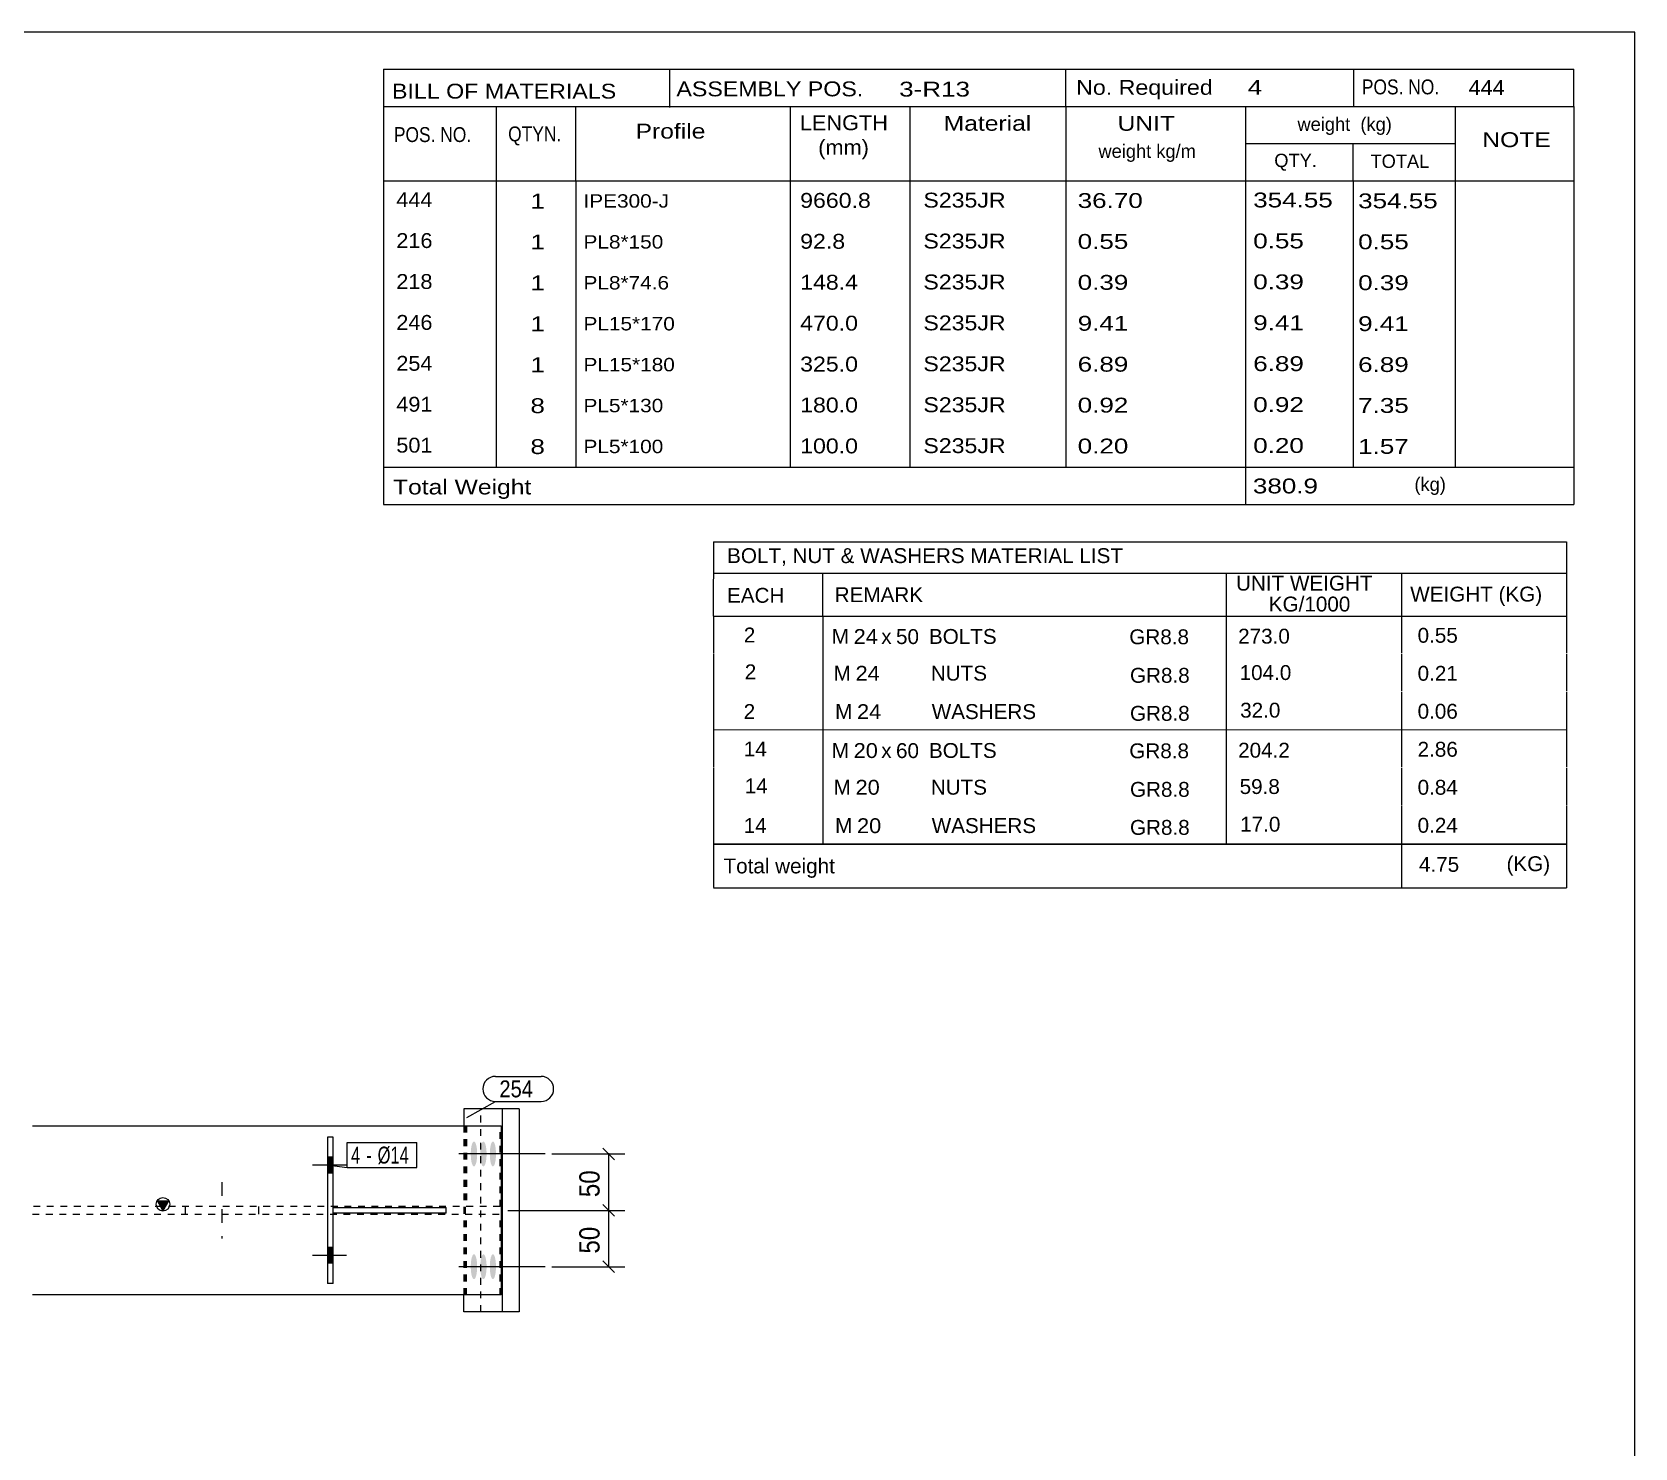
# Model space of a CAD drawing. Header units: millimetres. Extents: x 2 to 825, y 1 to 579.
# Drawn here: x 588 to 825, y 369.7 to 579 of the extents above; entities that cross this region are included whole.
import ezdxf

# ---------------------------------------------------------------- set-up
doc = ezdxf.new("R2010")
doc.units = ezdxf.units.MM
for name, pattern in [('XKITLINE00', [0]), ('XKITLINE01', [4, 1, -1, 1, -1]), ('XKITLINE02', [4, 2, -2])]:
    doc.linetypes.add(name, pattern=pattern)
for name, color, linetype, lineweight in [('Bolt', 3, 'Continuous', 0), ('BoltMark', 7, 'Continuous', 0), ('Dimensions', 7, 'Continuous', 0), ('DrawingSheet', 5, 'Continuous', 0), ('OtherObjectType', 7, 'Continuous', 0), ('Part', 2, 'Continuous', 0), ('PartMark', 7, 'Continuous', 0)]:
    doc.layers.add(name, color=color, linetype=linetype, lineweight=lineweight)
doc.styles.add('ARIAL', font='ARIAL.TTF')
doc.styles.add('ARIAL_NARROW', font='ARIALN.TTF')

# ---------------------------------------------------------------- blocks, each defined once
blk = doc.blocks.new('*A34')
at = {"layer": 'Bolt', "color": 3, "linetype": 'XKITLINE02', "lineweight": 0}
for p, q in [((616.09, 408.96), (616.09, 400.63)), ((610.67, 405.34), (610.67, 404.25)), ((621.51, 405.34), (621.51, 404.25))]:
    blk.add_line(p, q, dxfattribs=at)
blk = doc.blocks.new('*A39')
at = {"layer": 'Bolt'}
for points in [[(631.74, 412.63), (632.57, 412.63), (632.57, 410.29), (631.74, 410.29)], [(631.74, 412.63), (632.57, 412.63), (632.57, 410.29), (631.74, 410.29)], [(631.74, 399.29), (632.57, 399.29), (632.57, 396.96), (631.74, 396.96)], [(631.74, 399.29), (632.57, 399.29), (632.57, 396.96), (631.74, 396.96)]]:
    blk.add_hatch(color=3, dxfattribs=at).paths.add_polyline_path(points, flags=17)
at = {"layer": 'Bolt', "color": 3, "linetype": 'XKITLINE00', "lineweight": 0}
for p, q in [((632.57, 412.63), (631.74, 412.63)), ((632.57, 412.63), (631.74, 412.63)), ((634.51, 411.46), (629.51, 411.46)), ((634.51, 411.46), (629.51, 411.46)), ((632.57, 410.29), (631.74, 410.29)), ((632.57, 410.29), (631.74, 410.29)), ((634.51, 398.13), (629.51, 398.13)), ((634.51, 398.13), (629.51, 398.13)), ((632.57, 399.29), (631.74, 399.29)), ((632.57, 399.29), (631.74, 399.29)), ((632.57, 396.96), (631.74, 396.96)), ((632.57, 396.96), (631.74, 396.96))]:
    blk.add_line(p, q, dxfattribs=at)
blk = doc.blocks.new('*A42')
at = {"layer": 'Bolt'}
for points in [[(653.84, 413.08), (653.84, 413.04), (653.84, 412.99), (653.84, 412.95), (653.84, 412.9), (653.84, 412.86), (653.84, 412.81), (653.84, 412.77), (653.83, 412.73), (653.83, 412.68), (653.83, 412.64), (653.82, 412.59), (653.82, 412.55), (653.82, 412.51), (653.81, 412.47), (653.81, 412.43), (653.8, 412.38), (653.8, 412.34), (653.79, 412.3), (653.79, 412.26), (653.78, 412.22), (653.78, 412.18), (653.77, 412.15), (653.77, 412.11), (653.76, 412.07), (653.75, 412.03), (653.74, 412), (653.74, 411.96), (653.73, 411.93), (653.72, 411.9), (653.71, 411.86), (653.71, 411.83), (653.7, 411.8), (653.69, 411.77), (653.68, 411.74), (653.67, 411.71), (653.66, 411.68), (653.65, 411.65), (653.64, 411.63), (653.63, 411.6), (653.62, 411.58), (653.61, 411.55), (653.6, 411.53), (653.59, 411.51), (653.58, 411.49), (653.57, 411.47), (653.56, 411.45), (653.55, 411.43), (653.54, 411.42), (653.53, 411.4), (653.52, 411.39), (653.51, 411.37), (653.5, 411.36), (653.49, 411.35), (653.47, 411.34), (653.46, 411.33), (653.45, 411.32), (653.44, 411.31), (653.43, 411.31), (653.42, 411.3), (653.41, 411.3), (653.39, 411.3), (653.38, 411.29), (653.37, 411.29), (653.36, 411.29), (653.35, 411.3), (653.34, 411.3), (653.32, 411.3), (653.31, 411.31), (653.3, 411.31), (653.29, 411.32), (653.28, 411.33), (653.27, 411.34), (653.26, 411.35), (653.24, 411.36), (653.23, 411.37), (653.22, 411.39), (653.21, 411.4), (653.2, 411.42), (653.19, 411.43), (653.18, 411.45), (653.17, 411.47), (653.16, 411.49), (653.15, 411.51), (653.14, 411.53), (653.13, 411.55), (653.12, 411.58), (653.11, 411.6), (653.1, 411.63), (653.09, 411.65), (653.08, 411.68), (653.07, 411.71), (653.06, 411.74), (653.05, 411.77), (653.04, 411.8), (653.04, 411.83), (653.03, 411.86), (653.02, 411.9), (653.01, 411.93), (653, 411.96), (653, 412), (652.99, 412.03), (652.98, 412.07), (652.98, 412.11), (652.97, 412.15), (652.96, 412.18), (652.96, 412.22), (652.95, 412.26), (652.95, 412.3), (652.94, 412.34), (652.94, 412.38), (652.93, 412.43), (652.93, 412.47), (652.93, 412.51), (652.92, 412.55), (652.92, 412.59), (652.91, 412.64), (652.91, 412.68), (652.91, 412.73), (652.91, 412.77), (652.9, 412.81), (652.9, 412.86), (652.9, 412.9), (652.9, 412.95), (652.9, 412.99), (652.9, 413.04), (652.9, 413.08), (652.9, 413.13), (652.9, 413.17), (652.9, 413.22), (652.9, 413.26), (652.9, 413.31), (652.9, 413.35), (652.9, 413.4), (652.9, 413.44), (652.91, 413.48), (652.91, 413.53), (652.91, 413.57), (652.91, 413.62), (652.92, 413.66), (652.92, 413.7), (652.93, 413.74), (652.93, 413.79), (652.93, 413.83), (652.94, 413.87), (652.94, 413.91), (652.95, 413.95), (652.95, 413.99), (652.96, 414.03), (652.96, 414.07), (652.97, 414.11), (652.98, 414.15), (652.98, 414.18), (652.99, 414.22), (653, 414.25), (653, 414.29), (653.01, 414.32), (653.02, 414.36), (653.03, 414.39), (653.04, 414.42), (653.04, 414.45), (653.05, 414.49), (653.06, 414.52), (653.07, 414.54), (653.08, 414.57), (653.09, 414.6), (653.1, 414.63), (653.11, 414.65), (653.12, 414.68), (653.13, 414.7), (653.14, 414.72), (653.15, 414.74), (653.16, 414.76), (653.17, 414.78), (653.18, 414.8), (653.19, 414.82), (653.2, 414.84), (653.21, 414.85), (653.22, 414.87), (653.23, 414.88), (653.24, 414.89), (653.26, 414.91), (653.27, 414.92), (653.28, 414.92), (653.29, 414.93), (653.3, 414.94), (653.31, 414.95), (653.32, 414.95), (653.34, 414.96), (653.35, 414.96), (653.36, 414.96), (653.37, 414.96), (653.38, 414.96), (653.39, 414.96), (653.41, 414.96), (653.42, 414.95), (653.43, 414.95), (653.44, 414.94), (653.45, 414.93), (653.46, 414.92), (653.47, 414.92), (653.49, 414.91), (653.5, 414.89), (653.51, 414.88), (653.52, 414.87), (653.53, 414.85), (653.54, 414.84), (653.55, 414.82), (653.56, 414.8), (653.57, 414.78), (653.58, 414.76), (653.59, 414.74), (653.6, 414.72), (653.61, 414.7), (653.62, 414.68), (653.63, 414.65), (653.64, 414.63), (653.65, 414.6), (653.66, 414.57), (653.67, 414.54), (653.68, 414.52), (653.69, 414.49), (653.7, 414.45), (653.71, 414.42), (653.71, 414.39), (653.72, 414.36), (653.73, 414.32), (653.74, 414.29), (653.74, 414.25), (653.75, 414.22), (653.76, 414.18), (653.77, 414.15), (653.77, 414.11), (653.78, 414.07), (653.78, 414.03), (653.79, 413.99), (653.79, 413.95), (653.8, 413.91), (653.8, 413.87), (653.81, 413.83), (653.81, 413.79), (653.82, 413.74), (653.82, 413.7), (653.82, 413.66), (653.83, 413.62), (653.83, 413.57), (653.83, 413.53), (653.84, 413.48), (653.84, 413.44), (653.84, 413.4), (653.84, 413.35), (653.84, 413.31), (653.84, 413.26), (653.84, 413.22), (653.84, 413.17), (653.84, 413.13)], [(655.23, 413.08), (655.23, 413.04), (655.23, 412.99), (655.23, 412.95), (655.23, 412.9), (655.23, 412.86), (655.23, 412.81), (655.23, 412.77), (655.22, 412.73), (655.22, 412.68), (655.22, 412.64), (655.21, 412.59), (655.21, 412.55), (655.21, 412.51), (655.2, 412.47), (655.2, 412.43), (655.19, 412.38), (655.19, 412.34), (655.18, 412.3), (655.18, 412.26), (655.17, 412.22), (655.17, 412.18), (655.16, 412.15), (655.16, 412.11), (655.15, 412.07), (655.14, 412.03), (655.14, 412), (655.13, 411.96), (655.12, 411.93), (655.11, 411.9), (655.11, 411.86), (655.1, 411.83), (655.09, 411.8), (655.08, 411.77), (655.07, 411.74), (655.06, 411.71), (655.06, 411.68), (655.05, 411.65), (655.04, 411.63), (655.03, 411.6), (655.02, 411.58), (655.01, 411.55), (655, 411.53), (654.99, 411.51), (654.98, 411.49), (654.97, 411.47), (654.96, 411.45), (654.95, 411.43), (654.94, 411.42), (654.93, 411.4), (654.92, 411.39), (654.9, 411.37), (654.89, 411.36), (654.88, 411.35), (654.87, 411.34), (654.86, 411.33), (654.85, 411.32), (654.84, 411.31), (654.83, 411.31), (654.82, 411.3), (654.8, 411.3), (654.79, 411.3), (654.78, 411.29), (654.77, 411.29), (654.76, 411.29), (654.75, 411.3), (654.74, 411.3), (654.72, 411.3), (654.71, 411.31), (654.7, 411.31), (654.69, 411.32), (654.68, 411.33), (654.67, 411.34), (654.66, 411.35), (654.65, 411.36), (654.63, 411.37), (654.62, 411.39), (654.61, 411.4), (654.6, 411.42), (654.59, 411.43), (654.58, 411.45), (654.57, 411.47), (654.56, 411.49), (654.55, 411.51), (654.54, 411.53), (654.53, 411.55), (654.52, 411.58), (654.51, 411.6), (654.5, 411.63), (654.49, 411.65), (654.48, 411.68), (654.48, 411.71), (654.47, 411.74), (654.46, 411.77), (654.45, 411.8), (654.44, 411.83), (654.43, 411.86), (654.43, 411.9), (654.42, 411.93), (654.41, 411.96), (654.4, 412), (654.4, 412.03), (654.39, 412.07), (654.38, 412.11), (654.38, 412.15), (654.37, 412.18), (654.37, 412.22), (654.36, 412.26), (654.35, 412.3), (654.35, 412.34), (654.35, 412.38), (654.34, 412.43), (654.34, 412.47), (654.33, 412.51), (654.33, 412.55), (654.33, 412.59), (654.32, 412.64), (654.32, 412.68), (654.32, 412.73), (654.31, 412.77), (654.31, 412.81), (654.31, 412.86), (654.31, 412.9), (654.31, 412.95), (654.31, 412.99), (654.31, 413.04), (654.31, 413.08), (654.31, 413.13), (654.31, 413.17), (654.31, 413.22), (654.31, 413.26), (654.31, 413.31), (654.31, 413.35), (654.31, 413.4), (654.31, 413.44), (654.31, 413.48), (654.32, 413.53), (654.32, 413.57), (654.32, 413.62), (654.33, 413.66), (654.33, 413.7), (654.33, 413.74), (654.34, 413.79), (654.34, 413.83), (654.35, 413.87), (654.35, 413.91), (654.35, 413.95), (654.36, 413.99), (654.37, 414.03), (654.37, 414.07), (654.38, 414.11), (654.38, 414.15), (654.39, 414.18), (654.4, 414.22), (654.4, 414.25), (654.41, 414.29), (654.42, 414.32), (654.43, 414.36), (654.43, 414.39), (654.44, 414.42), (654.45, 414.45), (654.46, 414.49), (654.47, 414.52), (654.48, 414.54), (654.48, 414.57), (654.49, 414.6), (654.5, 414.63), (654.51, 414.65), (654.52, 414.68), (654.53, 414.7), (654.54, 414.72), (654.55, 414.74), (654.56, 414.76), (654.57, 414.78), (654.58, 414.8), (654.59, 414.82), (654.6, 414.84), (654.61, 414.85), (654.62, 414.87), (654.63, 414.88), (654.65, 414.89), (654.66, 414.91), (654.67, 414.92), (654.68, 414.92), (654.69, 414.93), (654.7, 414.94), (654.71, 414.95), (654.72, 414.95), (654.74, 414.96), (654.75, 414.96), (654.76, 414.96), (654.77, 414.96), (654.78, 414.96), (654.79, 414.96), (654.8, 414.96), (654.82, 414.95), (654.83, 414.95), (654.84, 414.94), (654.85, 414.93), (654.86, 414.92), (654.87, 414.92), (654.88, 414.91), (654.89, 414.89), (654.9, 414.88), (654.92, 414.87), (654.93, 414.85), (654.94, 414.84), (654.95, 414.82), (654.96, 414.8), (654.97, 414.78), (654.98, 414.76), (654.99, 414.74), (655, 414.72), (655.01, 414.7), (655.02, 414.68), (655.03, 414.65), (655.04, 414.63), (655.05, 414.6), (655.06, 414.57), (655.06, 414.54), (655.07, 414.52), (655.08, 414.49), (655.09, 414.45), (655.1, 414.42), (655.11, 414.39), (655.11, 414.36), (655.12, 414.32), (655.13, 414.29), (655.14, 414.25), (655.14, 414.22), (655.15, 414.18), (655.16, 414.15), (655.16, 414.11), (655.17, 414.07), (655.17, 414.03), (655.18, 413.99), (655.18, 413.95), (655.19, 413.91), (655.19, 413.87), (655.2, 413.83), (655.2, 413.79), (655.21, 413.74), (655.21, 413.7), (655.21, 413.66), (655.22, 413.62), (655.22, 413.57), (655.22, 413.53), (655.23, 413.48), (655.23, 413.44), (655.23, 413.4), (655.23, 413.35), (655.23, 413.31), (655.23, 413.26), (655.23, 413.22), (655.23, 413.17), (655.23, 413.13)], [(656.62, 413.08), (656.62, 413.04), (656.62, 412.99), (656.62, 412.95), (656.62, 412.9), (656.62, 412.86), (656.62, 412.81), (656.62, 412.77), (656.61, 412.73), (656.61, 412.68), (656.61, 412.64), (656.6, 412.59), (656.6, 412.55), (656.6, 412.51), (656.59, 412.47), (656.59, 412.43), (656.58, 412.38), (656.58, 412.34), (656.58, 412.3), (656.57, 412.26), (656.56, 412.22), (656.56, 412.18), (656.55, 412.15), (656.55, 412.11), (656.54, 412.07), (656.53, 412.03), (656.53, 412), (656.52, 411.96), (656.51, 411.93), (656.51, 411.9), (656.5, 411.86), (656.49, 411.83), (656.48, 411.8), (656.47, 411.77), (656.47, 411.74), (656.46, 411.71), (656.45, 411.68), (656.44, 411.65), (656.43, 411.63), (656.42, 411.6), (656.41, 411.58), (656.4, 411.55), (656.39, 411.53), (656.38, 411.51), (656.37, 411.49), (656.36, 411.47), (656.35, 411.45), (656.34, 411.43), (656.33, 411.42), (656.32, 411.4), (656.31, 411.39), (656.3, 411.37), (656.29, 411.36), (656.28, 411.35), (656.27, 411.34), (656.26, 411.33), (656.25, 411.32), (656.24, 411.31), (656.22, 411.31), (656.21, 411.3), (656.2, 411.3), (656.19, 411.3), (656.18, 411.29), (656.17, 411.29), (656.16, 411.29), (656.15, 411.3), (656.13, 411.3), (656.12, 411.3), (656.11, 411.31), (656.1, 411.31), (656.09, 411.32), (656.08, 411.33), (656.07, 411.34), (656.06, 411.35), (656.05, 411.36), (656.04, 411.37), (656.03, 411.39), (656.01, 411.4), (656, 411.42), (655.99, 411.43), (655.98, 411.45), (655.97, 411.47), (655.96, 411.49), (655.95, 411.51), (655.94, 411.53), (655.93, 411.55), (655.92, 411.58), (655.92, 411.6), (655.91, 411.63), (655.9, 411.65), (655.89, 411.68), (655.88, 411.71), (655.87, 411.74), (655.86, 411.77), (655.85, 411.8), (655.85, 411.83), (655.84, 411.86), (655.83, 411.9), (655.82, 411.93), (655.82, 411.96), (655.81, 412), (655.8, 412.03), (655.8, 412.07), (655.79, 412.11), (655.78, 412.15), (655.78, 412.18), (655.77, 412.22), (655.77, 412.26), (655.76, 412.3), (655.76, 412.34), (655.75, 412.38), (655.75, 412.43), (655.74, 412.47), (655.74, 412.51), (655.74, 412.55), (655.73, 412.59), (655.73, 412.64), (655.73, 412.68), (655.72, 412.73), (655.72, 412.77), (655.72, 412.81), (655.72, 412.86), (655.72, 412.9), (655.72, 412.95), (655.71, 412.99), (655.71, 413.04), (655.71, 413.08), (655.71, 413.13), (655.71, 413.17), (655.71, 413.22), (655.71, 413.26), (655.72, 413.31), (655.72, 413.35), (655.72, 413.4), (655.72, 413.44), (655.72, 413.48), (655.72, 413.53), (655.73, 413.57), (655.73, 413.62), (655.73, 413.66), (655.74, 413.7), (655.74, 413.74), (655.74, 413.79), (655.75, 413.83), (655.75, 413.87), (655.76, 413.91), (655.76, 413.95), (655.77, 413.99), (655.77, 414.03), (655.78, 414.07), (655.78, 414.11), (655.79, 414.15), (655.8, 414.18), (655.8, 414.22), (655.81, 414.25), (655.82, 414.29), (655.82, 414.32), (655.83, 414.36), (655.84, 414.39), (655.85, 414.42), (655.85, 414.45), (655.86, 414.49), (655.87, 414.52), (655.88, 414.54), (655.89, 414.57), (655.9, 414.6), (655.91, 414.63), (655.92, 414.65), (655.92, 414.68), (655.93, 414.7), (655.94, 414.72), (655.95, 414.74), (655.96, 414.76), (655.97, 414.78), (655.98, 414.8), (655.99, 414.82), (656, 414.84), (656.01, 414.85), (656.03, 414.87), (656.04, 414.88), (656.05, 414.89), (656.06, 414.91), (656.07, 414.92), (656.08, 414.92), (656.09, 414.93), (656.1, 414.94), (656.11, 414.95), (656.12, 414.95), (656.13, 414.96), (656.15, 414.96), (656.16, 414.96), (656.17, 414.96), (656.18, 414.96), (656.19, 414.96), (656.2, 414.96), (656.21, 414.95), (656.22, 414.95), (656.24, 414.94), (656.25, 414.93), (656.26, 414.92), (656.27, 414.92), (656.28, 414.91), (656.29, 414.89), (656.3, 414.88), (656.31, 414.87), (656.32, 414.85), (656.33, 414.84), (656.34, 414.82), (656.35, 414.8), (656.36, 414.78), (656.37, 414.76), (656.38, 414.74), (656.39, 414.72), (656.4, 414.7), (656.41, 414.68), (656.42, 414.65), (656.43, 414.63), (656.44, 414.6), (656.45, 414.57), (656.46, 414.54), (656.47, 414.52), (656.47, 414.49), (656.48, 414.45), (656.49, 414.42), (656.5, 414.39), (656.51, 414.36), (656.51, 414.32), (656.52, 414.29), (656.53, 414.25), (656.53, 414.22), (656.54, 414.18), (656.55, 414.15), (656.55, 414.11), (656.56, 414.07), (656.56, 414.03), (656.57, 413.99), (656.58, 413.95), (656.58, 413.91), (656.58, 413.87), (656.59, 413.83), (656.59, 413.79), (656.6, 413.74), (656.6, 413.7), (656.6, 413.66), (656.61, 413.62), (656.61, 413.57), (656.61, 413.53), (656.62, 413.48), (656.62, 413.44), (656.62, 413.4), (656.62, 413.35), (656.62, 413.31), (656.62, 413.26), (656.62, 413.22), (656.62, 413.17), (656.62, 413.13)], [(653.84, 396.42), (653.84, 396.37), (653.84, 396.33), (653.84, 396.28), (653.84, 396.24), (653.84, 396.19), (653.84, 396.15), (653.84, 396.1), (653.83, 396.06), (653.83, 396.01), (653.83, 395.97), (653.82, 395.93), (653.82, 395.89), (653.82, 395.84), (653.81, 395.8), (653.81, 395.76), (653.8, 395.72), (653.8, 395.68), (653.79, 395.64), (653.79, 395.6), (653.78, 395.56), (653.78, 395.52), (653.77, 395.48), (653.77, 395.44), (653.76, 395.4), (653.75, 395.37), (653.74, 395.33), (653.74, 395.3), (653.73, 395.26), (653.72, 395.23), (653.71, 395.2), (653.71, 395.16), (653.7, 395.13), (653.69, 395.1), (653.68, 395.07), (653.67, 395.04), (653.66, 395.01), (653.65, 394.99), (653.64, 394.96), (653.63, 394.94), (653.62, 394.91), (653.61, 394.89), (653.6, 394.86), (653.59, 394.84), (653.58, 394.82), (653.57, 394.8), (653.56, 394.78), (653.55, 394.77), (653.54, 394.75), (653.53, 394.73), (653.52, 394.72), (653.51, 394.71), (653.5, 394.69), (653.49, 394.68), (653.47, 394.67), (653.46, 394.66), (653.45, 394.65), (653.44, 394.65), (653.43, 394.64), (653.42, 394.64), (653.41, 394.63), (653.39, 394.63), (653.38, 394.63), (653.37, 394.63), (653.36, 394.63), (653.35, 394.63), (653.34, 394.63), (653.32, 394.64), (653.31, 394.64), (653.3, 394.65), (653.29, 394.65), (653.28, 394.66), (653.27, 394.67), (653.26, 394.68), (653.24, 394.69), (653.23, 394.71), (653.22, 394.72), (653.21, 394.73), (653.2, 394.75), (653.19, 394.77), (653.18, 394.78), (653.17, 394.8), (653.16, 394.82), (653.15, 394.84), (653.14, 394.86), (653.13, 394.89), (653.12, 394.91), (653.11, 394.94), (653.1, 394.96), (653.09, 394.99), (653.08, 395.01), (653.07, 395.04), (653.06, 395.07), (653.05, 395.1), (653.04, 395.13), (653.04, 395.16), (653.03, 395.2), (653.02, 395.23), (653.01, 395.26), (653, 395.3), (653, 395.33), (652.99, 395.37), (652.98, 395.4), (652.98, 395.44), (652.97, 395.48), (652.96, 395.52), (652.96, 395.56), (652.95, 395.6), (652.95, 395.64), (652.94, 395.68), (652.94, 395.72), (652.93, 395.76), (652.93, 395.8), (652.93, 395.84), (652.92, 395.89), (652.92, 395.93), (652.91, 395.97), (652.91, 396.01), (652.91, 396.06), (652.91, 396.1), (652.9, 396.15), (652.9, 396.19), (652.9, 396.24), (652.9, 396.28), (652.9, 396.33), (652.9, 396.37), (652.9, 396.42), (652.9, 396.46), (652.9, 396.51), (652.9, 396.55), (652.9, 396.6), (652.9, 396.64), (652.9, 396.68), (652.9, 396.73), (652.9, 396.77), (652.91, 396.82), (652.91, 396.86), (652.91, 396.91), (652.91, 396.95), (652.92, 396.99), (652.92, 397.04), (652.93, 397.08), (652.93, 397.12), (652.93, 397.16), (652.94, 397.2), (652.94, 397.24), (652.95, 397.28), (652.95, 397.32), (652.96, 397.36), (652.96, 397.4), (652.97, 397.44), (652.98, 397.48), (652.98, 397.52), (652.99, 397.55), (653, 397.59), (653, 397.62), (653.01, 397.66), (653.02, 397.69), (653.03, 397.72), (653.04, 397.76), (653.04, 397.79), (653.05, 397.82), (653.06, 397.85), (653.07, 397.88), (653.08, 397.91), (653.09, 397.93), (653.1, 397.96), (653.11, 397.98), (653.12, 398.01), (653.13, 398.03), (653.14, 398.06), (653.15, 398.08), (653.16, 398.1), (653.17, 398.12), (653.18, 398.14), (653.19, 398.15), (653.2, 398.17), (653.21, 398.19), (653.22, 398.2), (653.23, 398.21), (653.24, 398.23), (653.26, 398.24), (653.27, 398.25), (653.28, 398.26), (653.29, 398.27), (653.3, 398.27), (653.31, 398.28), (653.32, 398.28), (653.34, 398.29), (653.35, 398.29), (653.36, 398.29), (653.37, 398.29), (653.38, 398.29), (653.39, 398.29), (653.41, 398.29), (653.42, 398.28), (653.43, 398.28), (653.44, 398.27), (653.45, 398.27), (653.46, 398.26), (653.47, 398.25), (653.49, 398.24), (653.5, 398.23), (653.51, 398.21), (653.52, 398.2), (653.53, 398.19), (653.54, 398.17), (653.55, 398.15), (653.56, 398.14), (653.57, 398.12), (653.58, 398.1), (653.59, 398.08), (653.6, 398.06), (653.61, 398.03), (653.62, 398.01), (653.63, 397.98), (653.64, 397.96), (653.65, 397.93), (653.66, 397.91), (653.67, 397.88), (653.68, 397.85), (653.69, 397.82), (653.7, 397.79), (653.71, 397.76), (653.71, 397.72), (653.72, 397.69), (653.73, 397.66), (653.74, 397.62), (653.74, 397.59), (653.75, 397.55), (653.76, 397.52), (653.77, 397.48), (653.77, 397.44), (653.78, 397.4), (653.78, 397.36), (653.79, 397.32), (653.79, 397.28), (653.8, 397.24), (653.8, 397.2), (653.81, 397.16), (653.81, 397.12), (653.82, 397.08), (653.82, 397.04), (653.82, 396.99), (653.83, 396.95), (653.83, 396.91), (653.83, 396.86), (653.84, 396.82), (653.84, 396.77), (653.84, 396.73), (653.84, 396.68), (653.84, 396.64), (653.84, 396.6), (653.84, 396.55), (653.84, 396.51), (653.84, 396.46)], [(655.23, 396.42), (655.23, 396.37), (655.23, 396.33), (655.23, 396.28), (655.23, 396.24), (655.23, 396.19), (655.23, 396.15), (655.23, 396.1), (655.22, 396.06), (655.22, 396.01), (655.22, 395.97), (655.21, 395.93), (655.21, 395.89), (655.21, 395.84), (655.2, 395.8), (655.2, 395.76), (655.19, 395.72), (655.19, 395.68), (655.18, 395.64), (655.18, 395.6), (655.17, 395.56), (655.17, 395.52), (655.16, 395.48), (655.16, 395.44), (655.15, 395.4), (655.14, 395.37), (655.14, 395.33), (655.13, 395.3), (655.12, 395.26), (655.11, 395.23), (655.11, 395.2), (655.1, 395.16), (655.09, 395.13), (655.08, 395.1), (655.07, 395.07), (655.06, 395.04), (655.06, 395.01), (655.05, 394.99), (655.04, 394.96), (655.03, 394.94), (655.02, 394.91), (655.01, 394.89), (655, 394.86), (654.99, 394.84), (654.98, 394.82), (654.97, 394.8), (654.96, 394.78), (654.95, 394.77), (654.94, 394.75), (654.93, 394.73), (654.92, 394.72), (654.9, 394.71), (654.89, 394.69), (654.88, 394.68), (654.87, 394.67), (654.86, 394.66), (654.85, 394.65), (654.84, 394.65), (654.83, 394.64), (654.82, 394.64), (654.8, 394.63), (654.79, 394.63), (654.78, 394.63), (654.77, 394.63), (654.76, 394.63), (654.75, 394.63), (654.74, 394.63), (654.72, 394.64), (654.71, 394.64), (654.7, 394.65), (654.69, 394.65), (654.68, 394.66), (654.67, 394.67), (654.66, 394.68), (654.65, 394.69), (654.63, 394.71), (654.62, 394.72), (654.61, 394.73), (654.6, 394.75), (654.59, 394.77), (654.58, 394.78), (654.57, 394.8), (654.56, 394.82), (654.55, 394.84), (654.54, 394.86), (654.53, 394.89), (654.52, 394.91), (654.51, 394.94), (654.5, 394.96), (654.49, 394.99), (654.48, 395.01), (654.48, 395.04), (654.47, 395.07), (654.46, 395.1), (654.45, 395.13), (654.44, 395.16), (654.43, 395.2), (654.43, 395.23), (654.42, 395.26), (654.41, 395.3), (654.4, 395.33), (654.4, 395.37), (654.39, 395.4), (654.38, 395.44), (654.38, 395.48), (654.37, 395.52), (654.37, 395.56), (654.36, 395.6), (654.35, 395.64), (654.35, 395.68), (654.35, 395.72), (654.34, 395.76), (654.34, 395.8), (654.33, 395.84), (654.33, 395.89), (654.33, 395.93), (654.32, 395.97), (654.32, 396.01), (654.32, 396.06), (654.31, 396.1), (654.31, 396.15), (654.31, 396.19), (654.31, 396.24), (654.31, 396.28), (654.31, 396.33), (654.31, 396.37), (654.31, 396.42), (654.31, 396.46), (654.31, 396.51), (654.31, 396.55), (654.31, 396.6), (654.31, 396.64), (654.31, 396.68), (654.31, 396.73), (654.31, 396.77), (654.31, 396.82), (654.32, 396.86), (654.32, 396.91), (654.32, 396.95), (654.33, 396.99), (654.33, 397.04), (654.33, 397.08), (654.34, 397.12), (654.34, 397.16), (654.35, 397.2), (654.35, 397.24), (654.35, 397.28), (654.36, 397.32), (654.37, 397.36), (654.37, 397.4), (654.38, 397.44), (654.38, 397.48), (654.39, 397.52), (654.4, 397.55), (654.4, 397.59), (654.41, 397.62), (654.42, 397.66), (654.43, 397.69), (654.43, 397.72), (654.44, 397.76), (654.45, 397.79), (654.46, 397.82), (654.47, 397.85), (654.48, 397.88), (654.48, 397.91), (654.49, 397.93), (654.5, 397.96), (654.51, 397.98), (654.52, 398.01), (654.53, 398.03), (654.54, 398.06), (654.55, 398.08), (654.56, 398.1), (654.57, 398.12), (654.58, 398.14), (654.59, 398.15), (654.6, 398.17), (654.61, 398.19), (654.62, 398.2), (654.63, 398.21), (654.65, 398.23), (654.66, 398.24), (654.67, 398.25), (654.68, 398.26), (654.69, 398.27), (654.7, 398.27), (654.71, 398.28), (654.72, 398.28), (654.74, 398.29), (654.75, 398.29), (654.76, 398.29), (654.77, 398.29), (654.78, 398.29), (654.79, 398.29), (654.8, 398.29), (654.82, 398.28), (654.83, 398.28), (654.84, 398.27), (654.85, 398.27), (654.86, 398.26), (654.87, 398.25), (654.88, 398.24), (654.89, 398.23), (654.9, 398.21), (654.92, 398.2), (654.93, 398.19), (654.94, 398.17), (654.95, 398.15), (654.96, 398.14), (654.97, 398.12), (654.98, 398.1), (654.99, 398.08), (655, 398.06), (655.01, 398.03), (655.02, 398.01), (655.03, 397.98), (655.04, 397.96), (655.05, 397.93), (655.06, 397.91), (655.06, 397.88), (655.07, 397.85), (655.08, 397.82), (655.09, 397.79), (655.1, 397.76), (655.11, 397.72), (655.11, 397.69), (655.12, 397.66), (655.13, 397.62), (655.14, 397.59), (655.14, 397.55), (655.15, 397.52), (655.16, 397.48), (655.16, 397.44), (655.17, 397.4), (655.17, 397.36), (655.18, 397.32), (655.18, 397.28), (655.19, 397.24), (655.19, 397.2), (655.2, 397.16), (655.2, 397.12), (655.21, 397.08), (655.21, 397.04), (655.21, 396.99), (655.22, 396.95), (655.22, 396.91), (655.22, 396.86), (655.23, 396.82), (655.23, 396.77), (655.23, 396.73), (655.23, 396.68), (655.23, 396.64), (655.23, 396.6), (655.23, 396.55), (655.23, 396.51), (655.23, 396.46)], [(656.62, 396.42), (656.62, 396.37), (656.62, 396.33), (656.62, 396.28), (656.62, 396.24), (656.62, 396.19), (656.62, 396.15), (656.62, 396.1), (656.61, 396.06), (656.61, 396.01), (656.61, 395.97), (656.6, 395.93), (656.6, 395.89), (656.6, 395.84), (656.59, 395.8), (656.59, 395.76), (656.58, 395.72), (656.58, 395.68), (656.58, 395.64), (656.57, 395.6), (656.56, 395.56), (656.56, 395.52), (656.55, 395.48), (656.55, 395.44), (656.54, 395.4), (656.53, 395.37), (656.53, 395.33), (656.52, 395.3), (656.51, 395.26), (656.51, 395.23), (656.5, 395.2), (656.49, 395.16), (656.48, 395.13), (656.47, 395.1), (656.47, 395.07), (656.46, 395.04), (656.45, 395.01), (656.44, 394.99), (656.43, 394.96), (656.42, 394.94), (656.41, 394.91), (656.4, 394.89), (656.39, 394.86), (656.38, 394.84), (656.37, 394.82), (656.36, 394.8), (656.35, 394.78), (656.34, 394.77), (656.33, 394.75), (656.32, 394.73), (656.31, 394.72), (656.3, 394.71), (656.29, 394.69), (656.28, 394.68), (656.27, 394.67), (656.26, 394.66), (656.25, 394.65), (656.24, 394.65), (656.22, 394.64), (656.21, 394.64), (656.2, 394.63), (656.19, 394.63), (656.18, 394.63), (656.17, 394.63), (656.16, 394.63), (656.15, 394.63), (656.13, 394.63), (656.12, 394.64), (656.11, 394.64), (656.1, 394.65), (656.09, 394.65), (656.08, 394.66), (656.07, 394.67), (656.06, 394.68), (656.05, 394.69), (656.04, 394.71), (656.03, 394.72), (656.01, 394.73), (656, 394.75), (655.99, 394.77), (655.98, 394.78), (655.97, 394.8), (655.96, 394.82), (655.95, 394.84), (655.94, 394.86), (655.93, 394.89), (655.92, 394.91), (655.92, 394.94), (655.91, 394.96), (655.9, 394.99), (655.89, 395.01), (655.88, 395.04), (655.87, 395.07), (655.86, 395.1), (655.85, 395.13), (655.85, 395.16), (655.84, 395.2), (655.83, 395.23), (655.82, 395.26), (655.82, 395.3), (655.81, 395.33), (655.8, 395.37), (655.8, 395.4), (655.79, 395.44), (655.78, 395.48), (655.78, 395.52), (655.77, 395.56), (655.77, 395.6), (655.76, 395.64), (655.76, 395.68), (655.75, 395.72), (655.75, 395.76), (655.74, 395.8), (655.74, 395.84), (655.74, 395.89), (655.73, 395.93), (655.73, 395.97), (655.73, 396.01), (655.72, 396.06), (655.72, 396.1), (655.72, 396.15), (655.72, 396.19), (655.72, 396.24), (655.72, 396.28), (655.71, 396.33), (655.71, 396.37), (655.71, 396.42), (655.71, 396.46), (655.71, 396.51), (655.71, 396.55), (655.71, 396.6), (655.72, 396.64), (655.72, 396.68), (655.72, 396.73), (655.72, 396.77), (655.72, 396.82), (655.72, 396.86), (655.73, 396.91), (655.73, 396.95), (655.73, 396.99), (655.74, 397.04), (655.74, 397.08), (655.74, 397.12), (655.75, 397.16), (655.75, 397.2), (655.76, 397.24), (655.76, 397.28), (655.77, 397.32), (655.77, 397.36), (655.78, 397.4), (655.78, 397.44), (655.79, 397.48), (655.8, 397.52), (655.8, 397.55), (655.81, 397.59), (655.82, 397.62), (655.82, 397.66), (655.83, 397.69), (655.84, 397.72), (655.85, 397.76), (655.85, 397.79), (655.86, 397.82), (655.87, 397.85), (655.88, 397.88), (655.89, 397.91), (655.9, 397.93), (655.91, 397.96), (655.92, 397.98), (655.92, 398.01), (655.93, 398.03), (655.94, 398.06), (655.95, 398.08), (655.96, 398.1), (655.97, 398.12), (655.98, 398.14), (655.99, 398.15), (656, 398.17), (656.01, 398.19), (656.03, 398.2), (656.04, 398.21), (656.05, 398.23), (656.06, 398.24), (656.07, 398.25), (656.08, 398.26), (656.09, 398.27), (656.1, 398.27), (656.11, 398.28), (656.12, 398.28), (656.13, 398.29), (656.15, 398.29), (656.16, 398.29), (656.17, 398.29), (656.18, 398.29), (656.19, 398.29), (656.2, 398.29), (656.21, 398.28), (656.22, 398.28), (656.24, 398.27), (656.25, 398.27), (656.26, 398.26), (656.27, 398.25), (656.28, 398.24), (656.29, 398.23), (656.3, 398.21), (656.31, 398.2), (656.32, 398.19), (656.33, 398.17), (656.34, 398.15), (656.35, 398.14), (656.36, 398.12), (656.37, 398.1), (656.38, 398.08), (656.39, 398.06), (656.4, 398.03), (656.41, 398.01), (656.42, 397.98), (656.43, 397.96), (656.44, 397.93), (656.45, 397.91), (656.46, 397.88), (656.47, 397.85), (656.47, 397.82), (656.48, 397.79), (656.49, 397.76), (656.5, 397.72), (656.51, 397.69), (656.51, 397.66), (656.52, 397.62), (656.53, 397.59), (656.53, 397.55), (656.54, 397.52), (656.55, 397.48), (656.55, 397.44), (656.56, 397.4), (656.56, 397.36), (656.57, 397.32), (656.58, 397.28), (656.58, 397.24), (656.58, 397.2), (656.59, 397.16), (656.59, 397.12), (656.6, 397.08), (656.6, 397.04), (656.6, 396.99), (656.61, 396.95), (656.61, 396.91), (656.61, 396.86), (656.62, 396.82), (656.62, 396.77), (656.62, 396.73), (656.62, 396.68), (656.62, 396.64), (656.62, 396.6), (656.62, 396.55), (656.62, 396.51), (656.62, 396.46)]]:
    blk.add_hatch(color=3, dxfattribs=at).paths.add_polyline_path(points, flags=17)
at = {"layer": 'Bolt', "color": 3, "linetype": 'XKITLINE00', "lineweight": 0}
for p, q in [((661.08, 413.13), (651.13, 413.13)), ((662.48, 413.13), (652.53, 413.13)), ((663.88, 413.13), (653.93, 413.13)), ((661.08, 396.46), (651.13, 396.46)), ((662.48, 396.46), (652.53, 396.46)), ((663.88, 396.46), (653.93, 396.46))]:
    blk.add_line(p, q, dxfattribs=at)
blk = doc.blocks.new('*A45')
at = {"layer": 'Part'}
blk.add_hatch(color=2, dxfattribs=at).paths.add_polyline_path([(606.59, 406.19), (608.19, 406.19), (607.39, 404.79)], flags=17)
at = {"layer": 'Part', "color": 2, "linetype": 'XKITLINE00', "lineweight": 0}
for p, q in [((588.09, 417.29), (657.39, 417.29)), ((657.39, 417.29), (657.39, 392.29)), ((607.39, 404.79), (606.59, 406.19)), ((606.59, 406.19), (608.19, 406.19)), ((608.19, 406.19), (607.39, 404.79)), ((657.39, 392.29), (588.09, 392.29))]:
    blk.add_line(p, q, dxfattribs=at)
at = {"layer": 'Part', "color": 7, "linetype": 'XKITLINE01', "lineweight": 0}
for p, q in [((652.12, 392.29), (652.12, 417.29)), ((652.28, 417.29), (652.28, 405.34)), ((657.23, 405.34), (657.23, 417.29)), ((657.23, 405.34), (588.09, 405.34)), ((588.09, 404.25), (657.23, 404.25)), ((652.28, 392.29), (652.28, 404.25)), ((657.23, 392.29), (657.23, 404.25))]:
    blk.add_line(p, q, dxfattribs=at)
at = {"layer": 'Part', "color": 2, "linetype": 'XKITLINE00', "lineweight": 0}
blk.add_circle((607.39, 405.69), 1, dxfattribs=at)
blk = doc.blocks.new('*A54')
at = {"layer": 'Part', "color": 2, "linetype": 'XKITLINE00', "lineweight": 0}
for p, q in [((632.57, 415.63), (631.74, 415.63)), ((631.74, 415.63), (631.74, 393.96)), ((632.57, 393.96), (632.57, 415.63)), ((632.57, 393.96), (631.74, 393.96))]:
    blk.add_line(p, q, dxfattribs=at)
blk = doc.blocks.new('*A55')
at = {"layer": 'Part', "color": 2, "linetype": 'XKITLINE00', "lineweight": 0}
for p, q in [((632.57, 405.21), (649.24, 405.21)), ((649.24, 404.38), (649.24, 405.21)), ((649.24, 404.38), (632.57, 404.38))]:
    blk.add_line(p, q, dxfattribs=at)
at = {"layer": 'Part', "color": 7, "linetype": 'XKITLINE01', "lineweight": 0}
blk.add_line((632.57, 404.38), (632.57, 405.21), dxfattribs=at)
blk.add_line((632.57, 404.38), (632.57, 405.21), dxfattribs=at)
blk = doc.blocks.new('*A60')
at = {"layer": 'Part', "color": 2, "linetype": 'XKITLINE00', "lineweight": 0}
for p, q in [((651.89, 419.79), (651.89, 417.29)), ((657.57, 419.79), (651.89, 419.79)), ((660.05, 419.79), (657.57, 419.79)), ((657.57, 389.79), (657.57, 419.79)), ((660.05, 419.79), (660.05, 389.79)), ((651.89, 389.79), (651.89, 392.29)), ((660.05, 389.79), (651.89, 389.79))]:
    blk.add_line(p, q, dxfattribs=at)
at = {"layer": 'Part', "color": 7, "linetype": 'XKITLINE01', "lineweight": 0}
for p, q in [((654.37, 389.79), (654.37, 419.79)), ((651.89, 417.29), (651.89, 392.29))]:
    blk.add_line(p, q, dxfattribs=at)
blk = doc.blocks.new('*A70')
at = {"layer": 'DrawingSheet', "color": 5, "linetype": 'XKITLINE00', "lineweight": 0}
for p, q in [((825, 579), (5, 579)), ((825, 5), (825, 579))]:
    blk.add_line(p, q, dxfattribs=at)
blk = doc.blocks.new('*A71')
at = {"layer": 'OtherObjectType', "color": 7, "linetype": 'XKITLINE00', "lineweight": 0}
for p, q in [((688.76, 503.65), (688.75, 492.65)), ((688.76, 503.65), (814.88, 503.65)), ((814.88, 503.65), (814.88, 492.65)), ((688.75, 499), (814.88, 499)), ((704.87, 499.01), (704.87, 492.65)), ((764.57, 499.01), (764.57, 492.65)), ((790.47, 498.99), (790.47, 492.65)), ((688.76, 492.62), (688.76, 487.12)), ((688.77, 492.65), (814.88, 492.65)), ((704.92, 492.65), (704.92, 487.03)), ((764.57, 492.65), (764.57, 487.03)), ((790.5, 492.65), (790.5, 487.15)), ((814.88, 492.65), (814.88, 487.15)), ((688.79, 487.03), (688.79, 481.42)), ((704.95, 487.03), (704.95, 481.41)), ((764.57, 487.03), (764.57, 481.41)), ((790.5, 487.03), (790.5, 481.53)), ((814.88, 487.03), (814.88, 481.53)), ((688.79, 481.4), (688.79, 475.83)), ((704.95, 481.41), (704.95, 475.79)), ((764.57, 481.41), (764.57, 475.79)), ((790.5, 481.41), (790.5, 475.8)), ((814.88, 481.41), (814.88, 475.8)), ((814.88, 475.8), (688.75, 475.83)), ((688.76, 475.76), (688.76, 470.26)), ((704.92, 475.79), (704.92, 470.17)), ((764.57, 475.79), (764.57, 470.17)), ((790.5, 475.79), (790.5, 470.29)), ((814.88, 475.79), (814.88, 470.29)), ((688.79, 470.17), (688.79, 464.56)), ((704.95, 470.17), (704.95, 464.56)), ((764.57, 470.17), (764.57, 464.56)), ((790.5, 470.17), (790.5, 464.67)), ((814.88, 470.17), (814.88, 464.67)), ((688.79, 464.54), (688.79, 458.97)), ((704.95, 464.55), (704.95, 458.94)), ((764.57, 464.56), (764.57, 458.94)), ((790.5, 464.55), (790.5, 458.95)), ((814.88, 464.55), (814.88, 458.94)), ((814.88, 458.94), (688.75, 458.97)), ((688.78, 458.94), (688.78, 452.53)), ((688.85, 458.93), (814.87, 458.94)), ((790.5, 458.9), (790.5, 452.49)), ((814.87, 458.91), (814.87, 452.49)), ((688.77, 452.49), (814.87, 452.49))]:
    blk.add_line(p, q, dxfattribs=at)
at = {"layer": 'OtherObjectType', "color": 7, "style": 'ARIAL_NARROW'}
for s, width, p in [('BOLT, NUT & WASHERS MATERIAL LIST', 1.211571, (690.79, 500.49)), ('UNIT WEIGHT', 1.211571, (766.03, 496.42)), ('EACH', 1.211571, (690.78, 494.62)), ('REMARK', 1.211571, (706.7, 494.71)), (' KG/1000', 1.211571, (770.02, 493.33)), ('WEIGHT (KG)', 1.211571, (791.78, 494.8)), ('2', 1.211571, (693.26, 488.75)), ('M', 1.211571, (706.26, 488.55)), ('24', 1.275, (709.5, 488.53)), ('50', 1.211571, (715.76, 488.52)), ('BOLTS', 1.211571, (720.63, 488.54)), ('GR8.8', 1.211571, (750.25, 488.49)), ('273.0', 1.211571, (766.34, 488.58)), ('0.55', 1.211571, (792.87, 488.71)), ('x', 1.211571, (713.58, 488.53)), ('2', 1.211571, (693.4, 483.31)), ('M', 1.211571, (706.54, 483.11)), ('24', 1.275, (709.78, 483.09)), ('NUTS', 1.211571, (720.91, 483.11)), ('GR8.8', 1.211571, (750.35, 482.79)), ('104.0', 1.211571, (766.56, 483.2)), ('0.21', 1.211571, (792.87, 483.09)), ('2', 1.211571, (693.24, 477.44)), ('M', 1.211571, (706.76, 477.44)), ('24', 1.275, (710, 477.42)), ('WASHERS', 1.211571, (721.04, 477.43)), ('GR8.8', 1.211571, (750.35, 477.17)), ('32.0', 1.211571, (766.64, 477.64)), ('0.06', 1.211571, (792.87, 477.48)), ('14', 1.211571, (693.26, 471.9)), ('204.2', 1.211571, (766.34, 471.72)), ('2.86', 1.211571, (792.87, 471.86)), ('M', 1.211571, (706.26, 471.69)), ('20', 1.275, (709.5, 471.67)), ('x', 1.211571, (713.58, 471.67)), ('60', 1.211571, (715.76, 471.66)), ('BOLTS', 1.211571, (720.63, 471.68)), ('GR8.8', 1.211571, (750.25, 471.63)), ('14', 1.211571, (693.4, 466.45)), ('M', 1.211571, (706.54, 466.26)), ('20', 1.275, (709.78, 466.24)), ('NUTS', 1.211571, (720.91, 466.25)), ('GR8.8', 1.211571, (750.35, 465.93)), ('59.8', 1.211571, (766.56, 466.35)), ('0.84', 1.211571, (792.87, 466.24)), ('14', 1.211571, (693.24, 460.58)), ('M', 1.211571, (706.76, 460.58)), ('20', 1.275, (710, 460.56)), ('WASHERS', 1.211571, (721.04, 460.58)), ('GR8.8', 1.211571, (750.35, 460.31)), ('17.0', 1.211571, (766.64, 460.78)), ('0.24', 1.211571, (792.87, 460.62)), ('Total weight', 1.211571, (690.26, 454.61)), ('4.75', 1.211571, (793.07, 454.84)), ('(KG)', 1.211571, (806.02, 454.94))]:
    blk.add_text(s, height=2.2, dxfattribs=dict(at, width=width)).set_placement(p)
blk = doc.blocks.new('*A76')
at = {"layer": 'OtherObjectType', "color": 7, "linetype": 'XKITLINE00', "lineweight": 0}
for p, q in [((639.98, 573.5), (815.98, 573.5)), ((639.98, 573.5), (639.98, 562.5)), ((740.85, 568), (740.85, 573.5)), ((815.98, 568), (815.98, 573.5)), ((682.26, 573.42), (682.26, 567.87)), ((783.43, 567.96), (783.43, 573.42)), ((639.98, 568), (815.98, 568)), ((656.64, 568), (656.64, 557)), ((668.4, 567.98), (668.4, 557.03)), ((700.12, 567.99), (700.13, 557)), ((717.78, 567.98), (717.78, 557)), ((740.85, 567.98), (740.85, 557)), ((767.43, 568), (767.43, 557)), ((798.42, 568), (798.42, 557)), ((815.98, 568), (815.98, 562.5)), ((639.98, 562.5), (639.98, 557)), ((767.45, 562.52), (798.45, 562.52)), ((783.28, 562.52), (783.28, 557)), ((815.98, 562.5), (815.98, 557)), ((639.98, 557), (815.98, 557)), ((639.98, 557), (639.98, 550.95)), ((656.63, 557), (656.63, 550.95)), ((668.44, 556.99), (668.44, 550.95)), ((700.12, 557), (700.11, 550.95)), ((717.79, 557), (717.79, 550.95)), ((740.87, 557), (740.87, 550.95)), ((767.44, 557), (767.44, 550.95)), ((783.33, 556.95), (783.33, 550.95)), ((798.43, 557), (798.43, 550.95)), ((815.98, 557), (815.98, 550.95)), ((639.98, 550.95), (639.98, 544.9)), ((656.63, 550.95), (656.63, 544.9)), ((668.44, 550.94), (668.44, 544.9)), ((700.12, 550.95), (700.11, 544.9)), ((717.79, 550.95), (717.79, 544.9)), ((740.87, 550.95), (740.87, 544.9)), ((767.44, 550.95), (767.44, 544.9)), ((783.33, 550.9), (783.33, 544.9)), ((798.43, 550.95), (798.43, 544.9)), ((815.98, 550.95), (815.98, 544.9)), ((639.98, 544.9), (639.98, 538.85)), ((656.63, 544.9), (656.63, 538.85)), ((668.44, 544.89), (668.44, 538.85)), ((700.12, 544.9), (700.11, 538.85)), ((717.79, 544.9), (717.79, 538.85)), ((740.87, 544.9), (740.87, 538.85)), ((767.44, 544.9), (767.44, 538.85)), ((783.33, 544.85), (783.33, 538.85)), ((798.43, 544.9), (798.43, 538.85)), ((815.98, 544.9), (815.98, 538.85)), ((639.98, 538.85), (639.98, 532.8)), ((656.63, 538.85), (656.63, 532.8)), ((668.44, 538.84), (668.44, 532.8)), ((700.12, 538.85), (700.11, 532.8)), ((717.79, 538.85), (717.79, 532.8)), ((740.87, 538.85), (740.87, 532.8)), ((767.44, 538.85), (767.44, 532.8)), ((783.33, 538.8), (783.33, 532.8)), ((798.43, 538.85), (798.43, 532.8)), ((815.98, 538.85), (815.98, 532.8)), ((639.98, 532.8), (639.98, 526.75)), ((656.63, 532.8), (656.63, 526.75)), ((668.44, 532.79), (668.44, 526.75)), ((700.12, 532.8), (700.11, 526.75)), ((717.79, 532.8), (717.79, 526.75)), ((740.87, 532.8), (740.87, 526.75)), ((767.44, 532.8), (767.44, 526.75)), ((783.33, 532.75), (783.33, 526.75)), ((798.43, 532.8), (798.43, 526.75)), ((815.98, 532.8), (815.98, 526.75)), ((639.98, 526.75), (639.98, 520.7)), ((656.63, 526.75), (656.63, 520.7)), ((668.44, 526.74), (668.44, 520.7)), ((700.12, 526.75), (700.11, 520.7)), ((717.79, 526.75), (717.79, 520.7)), ((740.87, 526.75), (740.87, 520.7)), ((767.44, 526.75), (767.44, 520.7)), ((783.33, 526.7), (783.33, 520.7)), ((798.43, 526.75), (798.43, 520.7)), ((815.98, 526.75), (815.98, 520.7)), ((639.98, 520.7), (639.98, 514.65)), ((656.63, 520.7), (656.63, 514.65)), ((668.44, 520.69), (668.44, 514.65)), ((700.12, 520.7), (700.11, 514.65)), ((717.79, 520.7), (717.79, 514.65)), ((740.87, 520.7), (740.87, 514.65)), ((767.44, 520.7), (767.44, 514.65)), ((783.33, 520.65), (783.33, 514.65)), ((798.43, 520.7), (798.43, 514.65)), ((815.98, 520.7), (815.98, 514.65)), ((639.98, 514.65), (815.98, 514.65)), ((639.98, 514.65), (639.98, 509.15)), ((767.44, 514.65), (767.44, 509.15)), ((815.98, 514.65), (815.98, 509.15)), ((639.98, 509.15), (815.98, 509.15))]:
    blk.add_line(p, q, dxfattribs=at)
at = {"layer": 'OtherObjectType', "color": 7, "style": 'ARIAL_NARROW'}
for s, height, width, p in [('BILL OF MATERIALS', 2.2, 1.36, (641.25, 569.16)), ('ASSEMBLY POS.', 2.2, 1.36, (683.3, 569.5)), ('3-R13', 2.2, 1.525501, (716.23, 569.46)), ('No. Required', 2.2, 1.36, (742.39, 569.72)), ('4', 2.2, 1.525501, (767.75, 569.72)), ('POS. NO.', 2.2, 1.02, (784.63, 569.79)), ('444', 2.2, 1.270501, (800.4, 569.69)), ('LENGTH', 2.2, 1.275, (701.54, 564.49)), ('Material', 2.2, 1.445, (722.81, 564.41)), ('UNIT', 2.2, 1.445, (748.52, 564.4)), ('weight  (kg)', 1.98, 1.19, (775.11, 564.39)), ('POS. NO.', 2.2, 1.02, (641.53, 562.74)), ('QTYN.', 2.2, 1.02, (658.42, 562.84)), ('Profile', 2.2, 1.445, (677.26, 563.25)), ('NOTE', 2.2, 1.445, (802.44, 561.99)), ('(mm)', 2.2, 1.275, (704.26, 560.86)), ('weight kg/m', 1.98, 1.19, (745.69, 560.4)), ('QTY.', 1.98, 1.19, (771.68, 559.03)), ('TOTAL', 1.98, 1.19, (785.9, 558.91)), ('444', 2.2, 1.270501, (641.89, 553.12)), ('1', 2.2, 1.525501, (661.71, 552.91)), ('IPE300-J', 1.98, 1.355501, (669.56, 553.04)), ('9660.8', 2.2, 1.355501, (701.59, 553.01)), ('S235JR', 2.2, 1.355501, (719.81, 553.05)), ('36.70', 2.2, 1.525501, (742.62, 552.99)), ('354.55', 2.2, 1.525501, (768.57, 553.07)), ('354.55', 2.2, 1.525501, (784.08, 552.94)), ('216', 2.2, 1.270501, (641.89, 547.07)), ('1', 2.2, 1.525501, (661.71, 546.86)), ('PL8*150', 1.98, 1.355501, (669.56, 546.99)), ('92.8', 2.2, 1.355501, (701.59, 546.96)), ('S235JR', 2.2, 1.355501, (719.81, 547)), ('0.55', 2.2, 1.525501, (742.62, 546.94)), ('0.55', 2.2, 1.525501, (768.57, 547.02)), ('0.55', 2.2, 1.525501, (784.08, 546.89)), ('218', 2.2, 1.270501, (641.89, 541.02)), ('1', 2.2, 1.525501, (661.71, 540.81)), ('PL8*74.6', 1.98, 1.355501, (669.56, 540.94)), ('148.4', 2.2, 1.355501, (701.59, 540.91)), ('S235JR', 2.2, 1.355501, (719.81, 540.95)), ('0.39', 2.2, 1.525501, (742.62, 540.89)), ('0.39', 2.2, 1.525501, (768.57, 540.97)), ('0.39', 2.2, 1.525501, (784.08, 540.84)), ('246', 2.2, 1.270501, (641.89, 534.97)), ('1', 2.2, 1.525501, (661.71, 534.76)), ('PL15*170', 1.98, 1.355501, (669.56, 534.89)), ('470.0', 2.2, 1.355501, (701.59, 534.86)), ('S235JR', 2.2, 1.355501, (719.81, 534.9)), ('9.41', 2.2, 1.525501, (742.62, 534.84)), ('9.41', 2.2, 1.525501, (768.57, 534.92)), ('9.41', 2.2, 1.525501, (784.08, 534.79)), ('254', 2.2, 1.270501, (641.89, 528.92)), ('1', 2.2, 1.525501, (661.71, 528.71)), ('PL15*180', 1.98, 1.355501, (669.56, 528.84)), ('325.0', 2.2, 1.355501, (701.59, 528.81)), ('S235JR', 2.2, 1.355501, (719.81, 528.85)), ('6.89', 2.2, 1.525501, (742.62, 528.79)), ('6.89', 2.2, 1.525501, (768.57, 528.87)), ('6.89', 2.2, 1.525501, (784.08, 528.74)), ('491', 2.2, 1.270501, (641.89, 522.87)), ('8', 2.2, 1.525501, (661.71, 522.66)), ('PL5*130', 1.98, 1.355501, (669.56, 522.79)), ('180.0', 2.2, 1.355501, (701.59, 522.76)), ('S235JR', 2.2, 1.355501, (719.81, 522.8)), ('0.92', 2.2, 1.525501, (742.62, 522.74)), ('0.92', 2.2, 1.525501, (768.57, 522.82)), ('7.35', 2.2, 1.525501, (784.08, 522.69)), ('501', 2.2, 1.270501, (641.89, 516.82)), ('100.0', 2.2, 1.355501, (701.59, 516.71)), ('S235JR', 2.2, 1.355501, (719.81, 516.75)), ('0.20', 2.2, 1.525501, (768.57, 516.77)), ('8', 2.2, 1.525501, (661.71, 516.61)), ('PL5*100', 1.98, 1.355501, (669.56, 516.74)), ('0.20', 2.2, 1.525501, (742.62, 516.69)), ('1.57', 2.2, 1.525501, (784.08, 516.64)), ('Total Weight', 2.2, 1.445, (641.4, 510.64)), ('380.9', 2.2, 1.525501, (768.52, 510.79)), ('(kg)', 1.98, 1.19, (792.4, 511.16))]:
    blk.add_text(s, height=height, dxfattribs=dict(at, width=width)).set_placement(p)
blk = doc.blocks.new('*A133')
at = {"layer": 'Dimensions', "color": 7, "linetype": 'XKITLINE00', "lineweight": 0}
for p, q in [((672.44, 405.64), (674.14, 403.94)), ((658.39, 404.79), (675.69, 404.79)), ((673.29, 396.46), (673.29, 404.79)), ((664.88, 396.46), (675.69, 396.46)), ((672.44, 397.31), (674.14, 395.61))]:
    blk.add_line(p, q, dxfattribs=at)
at = {"layer": 'Dimensions', "color": 3}
for p in [(673.29, 404.79), (673.29, 396.46)]:
    blk.add_point(p, dxfattribs=at)
at = {"layer": 'Dimensions', "color": 3, "style": 'ARIAL', "width": 0.85}
blk.add_text('50', height=3, rotation=90.0002, dxfattribs=at).set_placement((671.94, 398.4))
blk = doc.blocks.new('*A134')
at = {"layer": 'Dimensions', "color": 7, "linetype": 'XKITLINE00', "lineweight": 0}
for p, q in [((664.88, 413.13), (675.69, 413.13)), ((672.44, 413.98), (674.14, 412.28)), ((673.29, 404.79), (673.29, 413.13)), ((672.44, 405.64), (674.14, 403.94)), ((658.39, 404.79), (675.69, 404.79))]:
    blk.add_line(p, q, dxfattribs=at)
at = {"layer": 'Dimensions', "color": 3}
for p in [(673.29, 413.13), (673.29, 404.79)]:
    blk.add_point(p, dxfattribs=at)
at = {"layer": 'Dimensions', "color": 3, "style": 'ARIAL', "width": 0.85}
blk.add_text('50', height=3, rotation=90.0002, dxfattribs=at).set_placement((671.94, 406.74))
blk = doc.blocks.new('*A138')
at = {"layer": 'BoltMark', "color": 7, "linetype": 'XKITLINE00', "lineweight": 0}
for p, q in [((634.6, 414.81), (644.9, 414.81)), ((634.6, 411.11), (634.6, 414.81)), ((644.9, 411.11), (644.9, 414.81)), ((632.01, 411.46), (634.6, 411.11)), ((634.6, 411.11), (644.9, 411.11))]:
    blk.add_line(p, q, dxfattribs=at)
at = {"layer": 'BoltMark', "color": 3, "style": 'ARIAL_NARROW', "width": 0.85}
for s, p in [('4', (635.2, 411.71)), ('-', (637.47, 411.71)), ('Ø14', (639.13, 411.71))]:
    blk.add_text(s, height=2.5, dxfattribs=at).set_placement(p)
blk = doc.blocks.new('*A142')
at = {"layer": 'PartMark', "color": 7, "linetype": 'XKITLINE00', "lineweight": 0}
for p, q in [((656.53, 424.6), (663.3, 424.6)), ((652.29, 418.5), (656.53, 420.9)), ((656.53, 420.9), (663.3, 420.9))]:
    blk.add_line(p, q, dxfattribs=at)
for centre, start, end in [((656.53, 422.75), 90, 270), ((663.3, 422.75), 270, 90)]:
    blk.add_arc(centre, 1.85, start, end, dxfattribs=at)
at = {"layer": 'PartMark', "color": 3, "style": 'ARIAL', "width": 0.85}
blk.add_text('254', height=2.5, dxfattribs=at).set_placement((657.13, 421.5))

msp = doc.modelspace()

# ---------------------------------------------------------------- block references
at = {"lineweight": 0}
for name in ['*A70', '*A76', '*A71', '*A142', '*A60', '*A54', '*A138', '*A42', '*A39', '*A134', '*A34', '*A55', '*A133']:
    msp.add_blockref(name, (0, 0), dxfattribs=at)
at = {"layer": 'Part', "lineweight": 0}
msp.add_blockref('*A45', (0, 0), dxfattribs=at)

doc.saveas('drawing.dxf')
